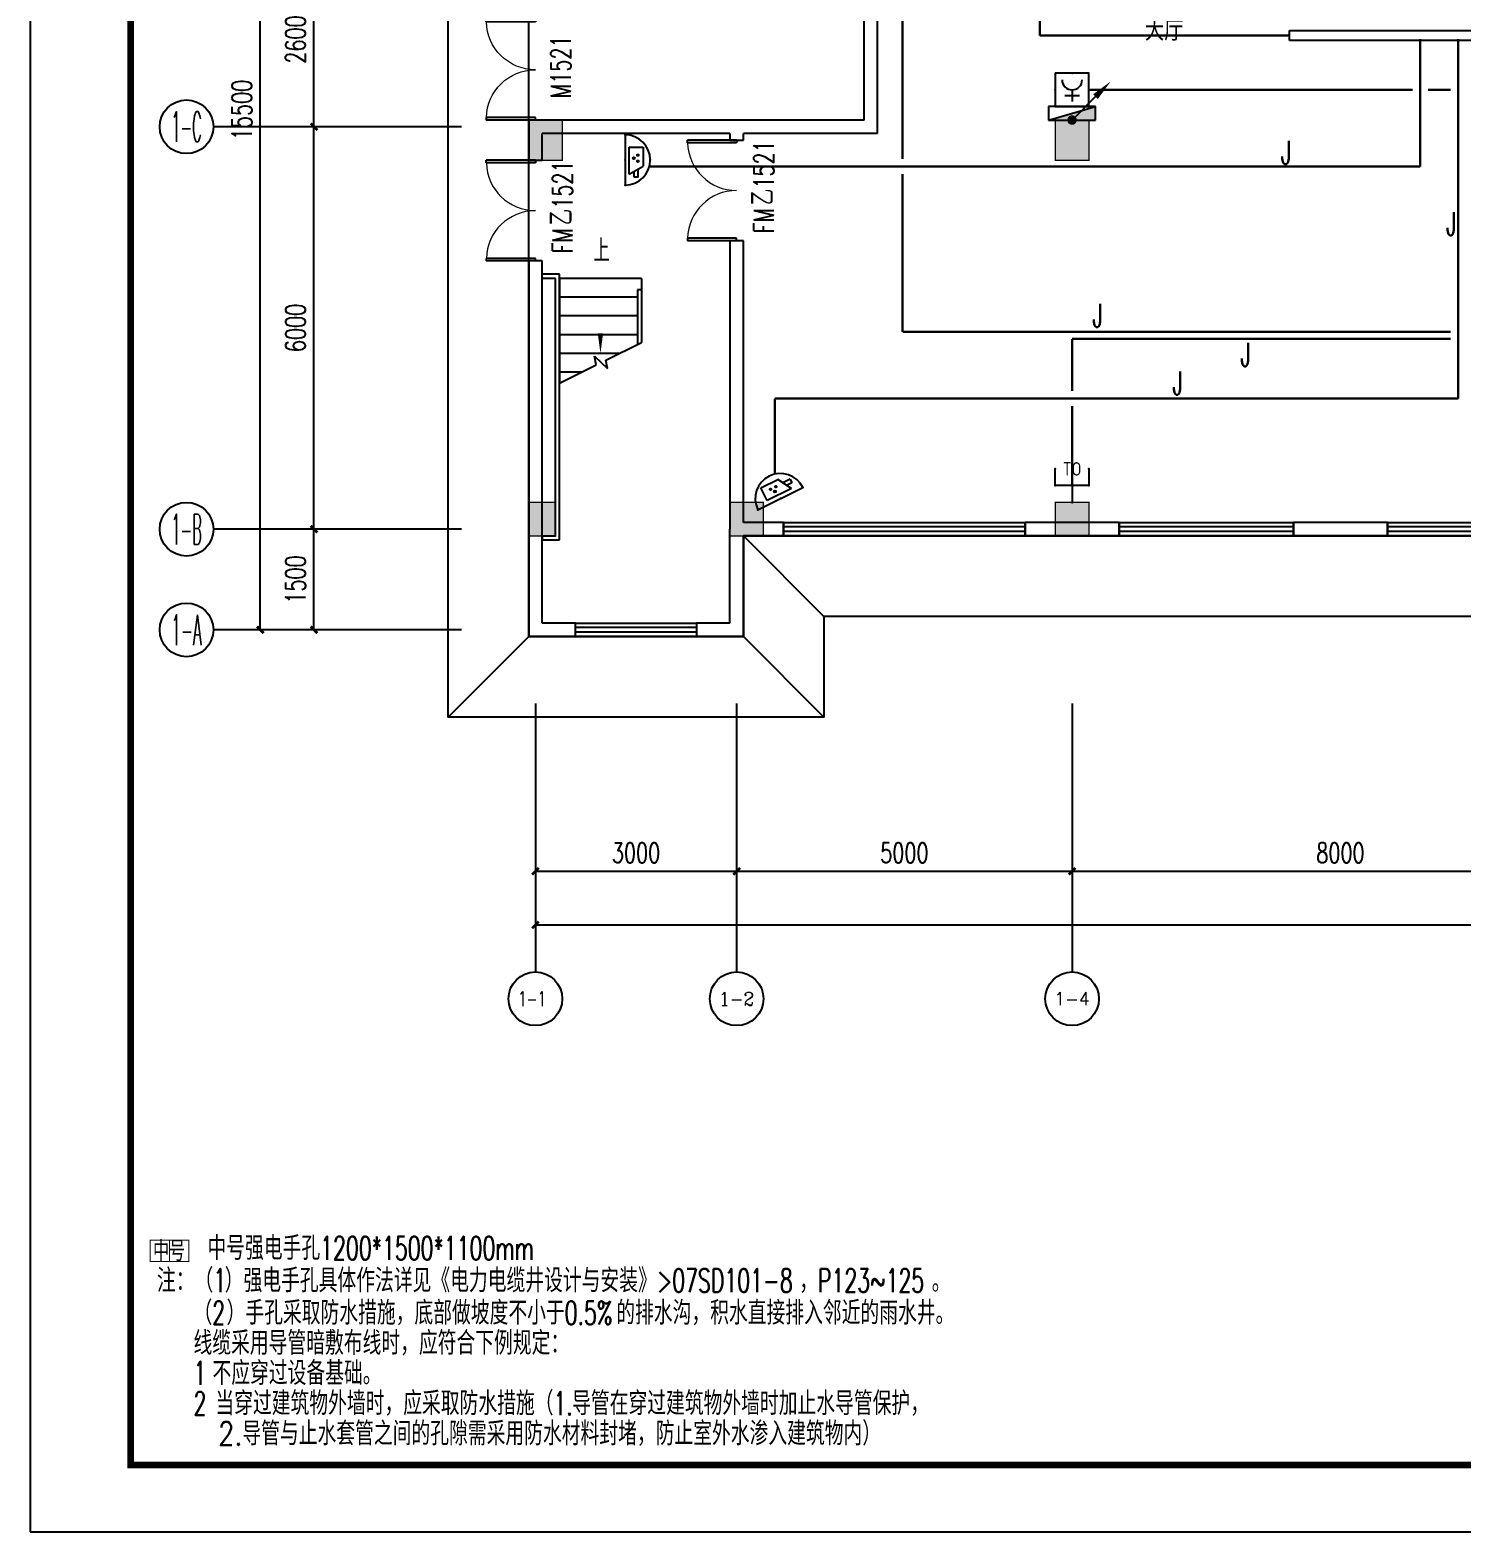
# Model space of a CAD drawing. Extents: x -6243262 to 3079315, y -2914302 to 172723.
# Drawn here: x -5847414 to -5826070, y -799772 to -777382 of the extents above; entities that cross this region are included whole.
import ezdxf
from ezdxf.enums import TextEntityAlignment as Align

# ---------------------------------------------------------------- set-up
doc = ezdxf.new("R2010")
doc.units = 0
doc.header["$LTSCALE"] = 1000
doc.linetypes.add('DOTE', pattern=[2.42, 2, -0.2, 0.02, -0.2])
for name, color, linetype in [('0-柱网', 2, 'Continuous'), ('AXIS', 3, 'Continuous'), ('AXIS_TEXT', 7, 'Continuous'), ('CABLETRAY', 4, 'Continuous'), ('DIM_SYMB', 3, 'Continuous'), ('DOOR_FIRE', 4, 'Continuous'), ('DOOR_FIRE_TEXT', 7, 'Continuous'), ('EQUIP-安防', 3, 'Continuous'), ('EQUIP-消防', 3, 'Continuous'), ('EQUIP-通讯', 3, 'Continuous'), ('EQUIP_消火栓', 7, 'Continuous'), ('HANDRAIL', 3, 'Continuous'), ('LWIRE', 4, 'Continuous'), ('PUB_TEXT', 7, 'Continuous'), ('PUB_TITLE', 4, 'Continuous'), ('STAIR', 2, 'Continuous'), ('TEL_TEXT', 7, 'Continuous'), ('WALL', 9, 'Continuous'), ('WINDOW', 4, 'Continuous'), ('WINDOW_TEXT', 7, 'Continuous'), ('WIRE-消防', 5, 'DOTE'), ('WIRE-通讯', 4, 'Continuous')]:
    doc.layers.add(name, color=color, linetype=linetype)
doc.styles.add('-宋体', font='', dxfattribs={"width": 0.8})
doc.styles.add('_TCH_AXIS', font='COMPLEX', dxfattribs={"bigfont": 'GBCBIG'})
doc.styles.add('_TCH_DIM', font='SIMPLEX', dxfattribs={"bigfont": 'GBCBIG'})
doc.styles.add('_TCH_DIM_T3', font='SIMPLEX', dxfattribs={"width": 0.705882, "bigfont": 'GBCBIG'})
doc.styles.add('_TCH_WINDOW', font='SIMPLEX', dxfattribs={"height": 3.5, "bigfont": 'GBCBIG'})
doc.styles.add('_TEL_ATTDEF', font='gbenor', dxfattribs={"bigfont": 'gbcbig'})
doc.styles.add('_TEL_DIM', font='SIMPLEX', dxfattribs={"width": 0.8, "height": 3.5, "bigfont": 'HZTXT'})
doc.styles.add('COMPLEX', font='COMPLEX')
doc.styles.get("Standard").update_dxf_attribs({"font": 'gbenor.shx', "bigfont": 'gbcbig.shx'})
doc.styles.get('-宋体').set_extended_font_data('SimSun')
doc.dimstyles.new('_TCH_ARCH&&100', dxfattribs={"dimtxt": 297.5, "dimasz": 100, "dimexe": 250, "dimexo": 300, "dimgap": 126.25, "dimtad": 1, "dimdec": 0, "dimzin": 0, "dimdsep": 46, "dimtxsty": '_TCH_DIM_T3', "dimblk": 'ARCHTICK', "dimcen": 0.09, "dimclrt": 7, "dimazin": 2, "dimtfac": 1, "dimtdec": 0, "dimtix": 1, "dimtmove": 2, "dimatfit": 3, "dimfxl": 0, "dimtolj": 1, "dimtzin": 0, "dimarcsym": 0})

# ---------------------------------------------------------------- blocks, each defined once
blk = doc.blocks.new('1#柱网')
at = {"layer": '0-柱网'}
for points in [[(494005, 85967), (494005, 85367), (494505, 85367), (494505, 85967)], [(501855, 85967), (501855, 85367), (502355, 85367), (502355, 85967)], [(494005, 80267), (494005, 79767), (494405, 79767), (494405, 80267)], [(497005, 80267), (497005, 79767), (497505, 79767), (497505, 80267)], [(501855, 80267), (501855, 79767), (502355, 79767), (502355, 80267)]]:
    blk.add_hatch(color=0, dxfattribs=at).paths.add_polyline_path(points)
at = {"layer": '0-柱网', "color": 0, "const_width": 20}
for points in [[(494005, 85967), (494005, 85367), (494505, 85367), (494505, 85967), (494005, 85967)], [(501855, 85967), (501855, 85367), (502355, 85367), (502355, 85967), (501855, 85967)], [(494005, 80267), (494005, 79767), (494405, 79767), (494405, 80267), (494005, 80267)], [(497005, 80267), (497005, 79767), (497505, 79767), (497505, 80267), (497005, 80267)], [(501855, 80267), (501855, 79767), (502355, 79767), (502355, 80267), (501855, 80267)]]:
    blk.add_lwpolyline(points, dxfattribs=at)
blk = doc.blocks.new('_AXISO')
at = {"color": 0}
blk.add_circle((0, 0), 0.5, dxfattribs=at)
at = {"layer": 'AXIS_TEXT', "color": 0, "style": 'COMPLEX', "width": 1.041667}
blk.add_attdef('A', text='', height=0.56, dxfattribs=at).set_placement((-0.25, -0.28), (0.25, -0.28), align=Align.FIT)
blk = doc.blocks.new('$WINLIB2D$00000001')
at = {"color": 0}
for points in [[(-0.5, 0.5), (-0.5, -0.5)], [(-0.5, 0.5), (0.5, 0.5)], [(0.5, -0.5), (0.5, 0.5)], [(0.5, 0.1667), (-0.5, 0.1667)], [(0.5, -0.1667), (-0.5, -0.1667)], [(-0.5, -0.5), (0.5, -0.5)]]:
    blk.add_lwpolyline(points, dxfattribs=at)
blk = doc.blocks.new('$DorLib2D$00000002')
at = {"color": 0}
for p, q in [((-0.5, 0), (-0.5, 0.4875)), ((-0.475, 0.4875), (-0.5, 0.4875)), ((-0.475, 0), (-0.475, 0.4875)), ((0.475, 0), (0.475, 0.4875)), ((0.475, 0.4875), (0.5, 0.4875)), ((0.5, 0), (0.5, 0.4875)), ((-0.5, 0), (-0.475, 0)), ((0.5, 0), (0.475, 0))]:
    blk.add_line(p, q, dxfattribs=at)
at = {"color": 0, "lineweight": 13}
for centre, start, end in [((-0.4875, 0), 0, 88.53072), ((0.4875, 0), 91.46928, 180)]:
    blk.add_arc(centre, 0.4875, start, end, dxfattribs=at)
blk = doc.blocks.new('_ArchTick')
at = {"color": 0, "linetype": 'ByBlock', "const_width": 0.4}
blk.add_lwpolyline([(-0.5, -0.5), (0.5, 0.5)], dxfattribs=at)
blk = doc.blocks.new('*D396')
at = {"layer": 'AXIS', "color": 0, "lineweight": -2, "transparency": 16777216}
for p, q in [((1295009, -1145913), (1295009, -1149163)), ((1335009, -1145913), (1335009, -1149163)), ((1295009, -1148913), (1335009, -1148913))]:
    blk.add_line(p, q, dxfattribs=at)
at = {"layer": 'Defpoints', "color": 0, "transparency": 16777216}
for p in [(1295009, -1145613), (1335009, -1145613), (1335009, -1148913)]:
    blk.add_point(p, dxfattribs=at)
at = {"layer": 'AXIS', "color": 0, "lineweight": -2, "transparency": 16777216, "xscale": 100, "yscale": 100, "zscale": 100, "rotation": 180}
blk.add_blockref('_ArchTick', (1295009, -1148913), dxfattribs=at)
at = {"layer": 'AXIS', "color": 0, "lineweight": -2, "transparency": 16777216, "xscale": 100, "yscale": 100, "zscale": 100}
blk.add_blockref('_ArchTick', (1335009, -1148913), dxfattribs=at)
at = {"layer": 'AXIS', "color": 7, "transparency": 16777216, "insert": (1315009, -1148638), "char_height": 297.5, "attachment_point": 5, "style": '_TCH_DIM_T3'}
blk.add_mtext('\\A1;40000', dxfattribs=at)
blk = doc.blocks.new('*D402')
at = {"layer": 'AXIS', "color": 0, "lineweight": -2, "transparency": 16777216}
for p, q in [((1303009, -1145913), (1303009, -1148363)), ((1311009, -1145913), (1311009, -1148363)), ((1303009, -1148113), (1311009, -1148113))]:
    blk.add_line(p, q, dxfattribs=at)
at = {"layer": 'Defpoints', "color": 0, "transparency": 16777216}
for p in [(1303009, -1145613), (1311009, -1145613), (1311009, -1148113)]:
    blk.add_point(p, dxfattribs=at)
at = {"layer": 'AXIS', "color": 0, "lineweight": -2, "transparency": 16777216, "xscale": 100, "yscale": 100, "zscale": 100, "rotation": 180}
blk.add_blockref('_ArchTick', (1303009, -1148113), dxfattribs=at)
at = {"layer": 'AXIS', "color": 0, "lineweight": -2, "transparency": 16777216, "xscale": 100, "yscale": 100, "zscale": 100}
blk.add_blockref('_ArchTick', (1311009, -1148113), dxfattribs=at)
at = {"layer": 'AXIS', "color": 7, "transparency": 16777216, "insert": (1307009, -1147838), "char_height": 297.5, "attachment_point": 5, "style": '_TCH_DIM_T3'}
blk.add_mtext('\\A1;8000', dxfattribs=at)
blk = doc.blocks.new('*D403')
at = {"layer": 'AXIS', "color": 0, "lineweight": -2, "transparency": 16777216}
for p, q in [((1298009, -1145913), (1298009, -1148363)), ((1303009, -1145913), (1303009, -1148363)), ((1298009, -1148113), (1303009, -1148113))]:
    blk.add_line(p, q, dxfattribs=at)
at = {"layer": 'Defpoints', "color": 0, "transparency": 16777216}
for p in [(1298009, -1145613), (1303009, -1145613), (1303009, -1148113)]:
    blk.add_point(p, dxfattribs=at)
at = {"layer": 'AXIS', "color": 0, "lineweight": -2, "transparency": 16777216, "xscale": 100, "yscale": 100, "zscale": 100, "rotation": 180}
blk.add_blockref('_ArchTick', (1298009, -1148113), dxfattribs=at)
at = {"layer": 'AXIS', "color": 0, "lineweight": -2, "transparency": 16777216, "xscale": 100, "yscale": 100, "zscale": 100}
blk.add_blockref('_ArchTick', (1303009, -1148113), dxfattribs=at)
at = {"layer": 'AXIS', "color": 7, "transparency": 16777216, "insert": (1300509, -1147838), "char_height": 297.5, "attachment_point": 5, "style": '_TCH_DIM_T3'}
blk.add_mtext('\\A1;5000', dxfattribs=at)
blk = doc.blocks.new('*D404')
at = {"layer": 'AXIS', "color": 0, "lineweight": -2, "transparency": 16777216}
for p, q in [((1295009, -1145913), (1295009, -1148363)), ((1298009, -1145913), (1298009, -1148363)), ((1295009, -1148113), (1298009, -1148113))]:
    blk.add_line(p, q, dxfattribs=at)
at = {"layer": 'Defpoints', "color": 0, "transparency": 16777216}
for p in [(1295009, -1145613), (1298009, -1145613), (1298009, -1148113)]:
    blk.add_point(p, dxfattribs=at)
at = {"layer": 'AXIS', "color": 0, "lineweight": -2, "transparency": 16777216, "xscale": 100, "yscale": 100, "zscale": 100, "rotation": 180}
blk.add_blockref('_ArchTick', (1295009, -1148113), dxfattribs=at)
at = {"layer": 'AXIS', "color": 0, "lineweight": -2, "transparency": 16777216, "xscale": 100, "yscale": 100, "zscale": 100}
blk.add_blockref('_ArchTick', (1298009, -1148113), dxfattribs=at)
at = {"layer": 'AXIS', "color": 7, "transparency": 16777216, "insert": (1296509, -1147838), "char_height": 297.5, "attachment_point": 5, "style": '_TCH_DIM_T3'}
blk.add_mtext('\\A1;3000', dxfattribs=at)
blk = doc.blocks.new('*D417')
at = {"layer": 'AXIS', "color": 0, "lineweight": -2, "transparency": 16777216}
for p, q in [((1293609, -1129013), (1290659, -1129013)), ((1290909, -1144513), (1290909, -1129013)), ((1293609, -1144513), (1290659, -1144513))]:
    blk.add_line(p, q, dxfattribs=at)
at = {"layer": 'Defpoints', "color": 0, "transparency": 16777216}
for p in [(1290909, -1129013), (1293909, -1129013), (1293909, -1144513)]:
    blk.add_point(p, dxfattribs=at)
at = {"layer": 'AXIS', "color": 0, "lineweight": -2, "transparency": 16777216, "xscale": 100, "yscale": 100, "zscale": 100}
for p, rotation in [((1290909, -1129013), 90), ((1290909, -1144513), 270)]:
    blk.add_blockref('_ArchTick', p, dxfattribs=dict(at, rotation=rotation))
at = {"layer": 'AXIS', "color": 7, "transparency": 16777216, "insert": (1290634, -1136763), "char_height": 297.5, "attachment_point": 5, "rotation": 90, "style": '_TCH_DIM_T3'}
blk.add_mtext('\\A1;15500', dxfattribs=at)
blk = doc.blocks.new('*D418')
at = {"layer": 'AXIS', "color": 0, "lineweight": -2, "transparency": 16777216}
for p, q in [((1293609, -1143013), (1291459, -1143013)), ((1291709, -1144513), (1291709, -1143013)), ((1293609, -1144513), (1291459, -1144513))]:
    blk.add_line(p, q, dxfattribs=at)
at = {"layer": 'Defpoints', "color": 0, "transparency": 16777216}
for p in [(1291709, -1143013), (1293909, -1143013), (1293909, -1144513)]:
    blk.add_point(p, dxfattribs=at)
at = {"layer": 'AXIS', "color": 0, "lineweight": -2, "transparency": 16777216, "xscale": 100, "yscale": 100, "zscale": 100}
for p, rotation in [((1291709, -1143013), 90), ((1291709, -1144513), 270)]:
    blk.add_blockref('_ArchTick', p, dxfattribs=dict(at, rotation=rotation))
at = {"layer": 'AXIS', "color": 7, "transparency": 16777216, "insert": (1291434, -1143763), "char_height": 297.5, "attachment_point": 5, "rotation": 90, "style": '_TCH_DIM_T3'}
blk.add_mtext('\\A1;1500', dxfattribs=at)
blk = doc.blocks.new('*D419')
at = {"layer": 'AXIS', "color": 0, "lineweight": -2, "transparency": 16777216}
for p, q in [((1293609, -1137013), (1291459, -1137013)), ((1291709, -1143013), (1291709, -1137013)), ((1293609, -1143013), (1291459, -1143013))]:
    blk.add_line(p, q, dxfattribs=at)
at = {"layer": 'Defpoints', "color": 0, "transparency": 16777216}
for p in [(1291709, -1137013), (1293909, -1137013), (1293909, -1143013)]:
    blk.add_point(p, dxfattribs=at)
at = {"layer": 'AXIS', "color": 0, "lineweight": -2, "transparency": 16777216, "xscale": 100, "yscale": 100, "zscale": 100}
for p, rotation in [((1291709, -1137013), 90), ((1291709, -1143013), 270)]:
    blk.add_blockref('_ArchTick', p, dxfattribs=dict(at, rotation=rotation))
at = {"layer": 'AXIS', "color": 7, "transparency": 16777216, "insert": (1291434, -1140013), "char_height": 297.5, "attachment_point": 5, "rotation": 90, "style": '_TCH_DIM_T3'}
blk.add_mtext('\\A1;6000', dxfattribs=at)
blk = doc.blocks.new('*D420')
at = {"layer": 'AXIS', "color": 0, "lineweight": -2, "transparency": 16777216}
for p, q in [((1293609, -1134413), (1291459, -1134413)), ((1291709, -1137013), (1291709, -1134413)), ((1293609, -1137013), (1291459, -1137013))]:
    blk.add_line(p, q, dxfattribs=at)
at = {"layer": 'Defpoints', "color": 0, "transparency": 16777216}
for p in [(1291709, -1134413), (1293909, -1134413), (1293909, -1137013)]:
    blk.add_point(p, dxfattribs=at)
at = {"layer": 'AXIS', "color": 0, "lineweight": -2, "transparency": 16777216, "xscale": 100, "yscale": 100, "zscale": 100}
for p, rotation in [((1291709, -1134413), 90), ((1291709, -1137013), 270)]:
    blk.add_blockref('_ArchTick', p, dxfattribs=dict(at, rotation=rotation))
at = {"layer": 'AXIS', "color": 7, "transparency": 16777216, "insert": (1291434, -1135713), "char_height": 297.5, "attachment_point": 5, "rotation": 90, "style": '_TCH_DIM_T3'}
blk.add_mtext('\\A1;2600', dxfattribs=at)
blk = doc.blocks.new('$equip$00001847')
for p, q in [((-0.5, 0.499), (-0.5, 0.999)), ((0.5, 0.999), (0.5, 0.499)), ((0.5, 0.499), (-0.5, 0.499)), ((0, 0.5), (0, 0))]:
    blk.add_line(p, q)
for p in [(-0.5, 0.999), (0.5, 0.999), (-0.5, 0.499), (0.5, 0.499), (0, 0)]:
    blk.add_point(p)
at = {"color": 7, "style": '_TEL_DIM'}
blk.add_attdef('$TEXT$', text='', height=0.4, dxfattribs=at).set_placement((0, 0.999), align=Align.MIDDLE_CENTER)
at = {"color": 7, "style": '_TEL_DIM', "flags": 1}
blk.add_attdef('A', text='', height=0.00002, dxfattribs=at).set_placement((0, 0), align=Align.MIDDLE_CENTER)
blk = doc.blocks.new('$equip$00002353')
for p, q in [((0.75, 0), (-0.75, 0)), ((-0.517, -0.393), (-0.517, -0.273)), ((-0.517, -0.273), (-0.341, -0.273)), ((-0.517, -0.393), (-0.273, -0.393)), ((-0.427, -0.123), (0.383, -0.123)), ((-0.427, -0.123), (-0.187, -0.543)), ((0.383, -0.123), (0.383, -0.543)), ((0.383, -0.543), (-0.187, -0.543))]:
    blk.add_line(p, q)
at = {"const_width": 0.04}
for points in [[(-0.75, 0), (-0.779, 0)], [(0.75, 0), (0.779, 0)]]:
    blk.add_lwpolyline(points, dxfattribs=at)
blk.add_lwpolyline([(0.75, 0, -1), (-0.75, 0), (0.75, 0), (0.75, 0, -1), (-0.75, 0, -1.517539)], format="xyb", dxfattribs=at)
for centre, radius in [((-0.038, -0.38), 0.024), ((0.052, -0.26), 0.03), ((0.142, -0.38), 0.024)]:
    blk.add_circle(centre, radius)
blk.add_arc((0, 0), 0.75, 180, 0)
for p in [(-0.75, 0), (0, 0), (0.75, 0), (0, -0.75)]:
    blk.add_point(p)
for points in [[(-0.059, -0.368), (-0.017, -0.368), (-0.062, -0.38), (-0.014, -0.38)], [(-0.059, -0.392), (-0.017, -0.392), (-0.062, -0.38), (-0.014, -0.38)], [(-0.05, -0.359), (-0.026, -0.359), (-0.059, -0.368), (-0.017, -0.368)], [(-0.05, -0.401), (-0.026, -0.401), (-0.059, -0.392), (-0.017, -0.392)], [(-0.038, -0.356), (-0.038, -0.356), (-0.05, -0.359), (-0.026, -0.359)], [(-0.038, -0.404), (-0.038, -0.404), (-0.05, -0.401), (-0.026, -0.401)], [(0.026, -0.245), (0.078, -0.245), (0.022, -0.26), (0.082, -0.26)], [(0.026, -0.275), (0.078, -0.275), (0.022, -0.26), (0.082, -0.26)], [(0.037, -0.234), (0.067, -0.234), (0.026, -0.245), (0.078, -0.245)], [(0.037, -0.286), (0.067, -0.286), (0.026, -0.275), (0.078, -0.275)], [(0.052, -0.23), (0.052, -0.23), (0.037, -0.234), (0.067, -0.234)], [(0.052, -0.29), (0.052, -0.29), (0.037, -0.286), (0.067, -0.286)], [(0.121, -0.368), (0.163, -0.368), (0.118, -0.38), (0.166, -0.38)], [(0.121, -0.392), (0.163, -0.392), (0.118, -0.38), (0.166, -0.38)], [(0.13, -0.359), (0.154, -0.359), (0.121, -0.368), (0.163, -0.368)], [(0.13, -0.401), (0.154, -0.401), (0.121, -0.392), (0.163, -0.392)], [(0.142, -0.356), (0.142, -0.356), (0.13, -0.359), (0.154, -0.359)], [(0.142, -0.404), (0.142, -0.404), (0.13, -0.401), (0.154, -0.401)]]:
    blk.add_solid(points)
at = {"color": 7, "style": '_TEL_DIM', "flags": 1}
blk.add_attdef('A', text='', height=0.00002, dxfattribs=at).set_placement((0, 0), align=Align.MIDDLE_CENTER)
blk = doc.blocks.new('$equip$00002656')
for p, q in [((-0.5, 1), (-0.5, 0)), ((0.5, 1), (-0.5, 1)), ((0.5, 0), (0.5, 1)), ((0, 0.5), (0, 0.15)), ((-0.5, 0), (0.5, 0)), ((-0.219, 0.331), (0.222, 0.331))]:
    blk.add_line(p, q)
at = {"const_width": 0.04}
blk.add_lwpolyline([(-0.5, 1), (0.5, 1), (0.5, 0), (-0.5, 0), (-0.5, 1), (0.5, 1)], dxfattribs=at)
blk.add_arc((0, 0.8), 0.3, 180, 0)
for p in [(0, 1), (-0.5, 0.5), (0.5, 0.5), (0, 0)]:
    blk.add_point(p)
at = {"color": 7, "flags": 1}
for tag, height, p in [('B', 0.4, (0.762, 0.292)), ('A', 0.00002, (0, 0))]:
    blk.add_attdef(tag, text='', height=height, dxfattribs=at).set_placement(p, align=Align.MIDDLE_CENTER)
blk = doc.blocks.new('$TelecSys$00000079')
for p, q in [((0.7, 0.7), (0, 0)), ((0.104, 0.104), (0.104, 0.104)), ((-0.104, -0.104), (-0.104, -0.104))]:
    blk.add_line(p, q)
at = {"const_width": 0.142}
blk.add_lwpolyline([(-0.071, 0, 1), (0.071, 0, 1)], format="xyb", close=True, dxfattribs=at)
blk.add_solid([(0.63, 0.77), (0.77, 0.63), (1.15, 1.15)])
at = {"width": 0.8, "flags": 9}
blk.add_attdef('A', (0, 0), '', height=0.00002, dxfattribs=at)
blk = doc.blocks.new('$TwtSys$00000434')
for p, q in [((-0.5, 0.5), (-0.5, -0.5)), ((-0.5, -0.5), (0.5, 0.5)), ((0.5, 0.5), (-0.5, 0.5)), ((0.5, -0.5), (0.5, 0.5)), ((-0.5, -0.5), (0.5, -0.5))]:
    blk.add_line(p, q)
blk.add_solid([(0.5, -0.5), (0.5, 0.5), (-0.5, -0.5)])
blk = doc.blocks.new('JJ')
at = {"const_width": 15}
blk.add_lwpolyline([(1312976, -795424), (1313553, -795424), (1313553, -795740), (1312976, -795740)], close=True, dxfattribs=at)
blk.add_lwpolyline([(1313264, -795424), (1313264, -795740)], dxfattribs=at)
at = {"layer": 'TEL_TEXT', "color": 3, "style": '_TEL_DIM', "width": 0.8}
blk.add_text('中号', height=300, dxfattribs=at).set_placement((1313017, -795734))
blk = doc.blocks.new('45645')
at = {"color": 8}
for points in [[(1319258.9, -1127713.4), (1336308.9, -1127713.4), (1336308.9, -1144313.4), (1320308.9, -1144313.4), (1320308.9, -1145813.4), (1314708.9, -1145813.4), (1314708.9, -1144313.4), (1299308.9, -1144313.4), (1299308.9, -1145813.4), (1293708.9, -1145813.4), (1293708.9, -1127713.4), (1310758.9, -1127713.4)], [(1299308.9, -1144313.4), (1298108.9, -1143113.4)], [(1294908.9, -1144613.4), (1293708.9, -1145813.4)], [(1298108.9, -1144613.4), (1299308.9, -1145813.4)]]:
    blk.add_lwpolyline(points, dxfattribs=at)
blk.add_lwpolyline([(1294908.9, -1128913.4), (1335108.9, -1128913.4), (1335108.9, -1143113.4), (1319108.9, -1143113.4), (1319108.9, -1144613.4), (1315908.9, -1144613.4), (1315908.9, -1143113.4), (1298108.9, -1143113.4), (1298108.9, -1144613.4), (1294908.9, -1144613.4)], close=True, dxfattribs=at)
at = {"layer": 'AXIS', "color": 8}
for p, q in [((1293908.9, -1137013.4), (1290208.9, -1137013.4)), ((1293908.9, -1143013.4), (1290208.9, -1143013.4)), ((1293908.9, -1144513.4), (1290208.9, -1144513.4)), ((1295008.9, -1145613.4), (1295008.9, -1149613.4)), ((1298008.9, -1145613.4), (1298008.9, -1149613.4)), ((1303008.9, -1145613.4), (1303008.9, -1149613.4))]:
    blk.add_line(p, q, dxfattribs=at)
at = {"layer": 'DIM_SYMB', "color": 8}
blk.add_lwpolyline([(1295978.9, -1139133.4, 0, 0, 0), (1295978.9, -1140393.4, 0, 80, 0), (1295978.9, -1140093.4, 0, 0, 0)], format="xyseb", dxfattribs=at)
at = {"layer": 'DOOR_FIRE', "color": 8}
blk.add_line((1294908.9, -1139013.4), (1294908.9, -1137513.4), dxfattribs=at)
at = {"layer": 'HANDRAIL', "color": 8}
for p, q in [((1295368.9, -1139213.4), (1295108.9, -1139213.4)), ((1295108.9, -1139273.4), (1295108.9, -1139213.4)), ((1295368.9, -1143173.4), (1295368.9, -1139213.4)), ((1295308.9, -1139273.4), (1295108.9, -1139273.4)), ((1295308.9, -1143113.4), (1295308.9, -1139273.4)), ((1295108.9, -1143113.4), (1295308.9, -1143113.4)), ((1295108.9, -1143113.4), (1295108.9, -1143173.4)), ((1295108.9, -1143173.4), (1295368.9, -1143173.4))]:
    blk.add_line(p, q, dxfattribs=at)
at = {"layer": 'STAIR', "color": 8}
for p, q in [((1295368.9, -1139273.4), (1295368.9, -1140835.3)), ((1296588.9, -1139273.4), (1295368.9, -1139273.4)), ((1296528.9, -1139443.4), (1296528.9, -1140261.2)), ((1296588.9, -1139443.4), (1296528.9, -1139443.4)), ((1296588.9, -1139273.4), (1296588.9, -1139443.4)), ((1296588.9, -1139443.4), (1296588.9, -1140231.5)), ((1296588.9, -1139443.4), (1296588.9, -1140231.5)), ((1296528.9, -1139553.4), (1295368.9, -1139553.4)), ((1296528.9, -1139833.4), (1295368.9, -1139833.4)), ((1296528.9, -1140113.4), (1295368.9, -1140113.4)), ((1296059.5, -1140493.5), (1296588.9, -1140231.5)), ((1296261.8, -1140393.4), (1295368.9, -1140393.4)), ((1295368.9, -1140835.3), (1295916.3, -1140564.4)), ((1295916.3, -1140564.4), (1295889.8, -1140432)), ((1295889.8, -1140432), (1296084.3, -1140617.7)), ((1296084.3, -1140617.7), (1296059.5, -1140493.5)), ((1295696, -1140673.4), (1295368.9, -1140673.4))]:
    blk.add_line(p, q, dxfattribs=at)
at = {"layer": 'WALL', "color": 8}
for p, q in [((1299908.9, -1136913.4), (1299908.9, -1131813.4)), ((1300108.9, -1137113.4), (1300108.9, -1131713.4)), ((1295108.9, -1136913.4), (1294908.9, -1136913.4)), ((1294908.9, -1136913.4), (1294908.9, -1137013.4)), ((1298008.9, -1136913.4), (1295108.9, -1136913.4)), ((1299908.9, -1136913.4), (1298008.9, -1136913.4)), ((1294908.9, -1137013.4), (1294908.9, -1137513.4)), ((1295108.9, -1137513.4), (1295108.9, -1137113.4)), ((1297908.9, -1137113.4), (1295108.9, -1137113.4)), ((1297908.9, -1137113.4), (1297908.9, -1137213.4)), ((1297908.9, -1137213.4), (1298108.9, -1137213.4)), ((1298108.9, -1137213.4), (1298108.9, -1137113.4)), ((1300108.9, -1137113.4), (1298108.9, -1137113.4)), ((1294908.9, -1137513.4), (1295108.9, -1137513.4)), ((1298108.9, -1138713.4), (1297908.9, -1138713.4)), ((1297908.9, -1138713.4), (1297908.9, -1143013.4)), ((1298108.9, -1142913.4), (1298108.9, -1138713.4)), ((1295108.9, -1139013.4), (1294908.9, -1139013.4)), ((1294908.9, -1139013.4), (1294908.9, -1144613.4)), ((1295108.9, -1144413.4), (1295108.9, -1139013.4)), ((1297908.9, -1144413.4), (1297908.9, -1143013.4)), ((1298708.9, -1142913.4), (1298108.9, -1142913.4)), ((1298708.9, -1143113.4), (1298708.9, -1142913.4)), ((1303708.9, -1142913.4), (1302308.9, -1142913.4)), ((1302308.9, -1142913.4), (1302308.9, -1143113.4)), ((1303708.9, -1143113.4), (1303708.9, -1142913.4)), ((1307708.9, -1142913.4), (1306308.9, -1142913.4)), ((1306308.9, -1142913.4), (1306308.9, -1143113.4)), ((1307708.9, -1143113.4), (1307708.9, -1142913.4)), ((1298108.9, -1143113.4), (1298708.9, -1143113.4)), ((1298108.9, -1144613.4), (1298108.9, -1143113.4)), ((1302308.9, -1143113.4), (1303708.9, -1143113.4)), ((1306308.9, -1143113.4), (1307708.9, -1143113.4)), ((1294908.9, -1144613.4), (1295608.9, -1144613.4)), ((1295608.9, -1144413.4), (1295108.9, -1144413.4)), ((1295608.9, -1144613.4), (1295608.9, -1144413.4)), ((1297908.9, -1144413.4), (1297408.9, -1144413.4)), ((1297408.9, -1144413.4), (1297408.9, -1144613.4)), ((1297408.9, -1144613.4), (1298108.9, -1144613.4))]:
    blk.add_line(p, q, dxfattribs=at)
at = {"layer": 'WINDOW', "color": 8}
blk.add_line((1294908.9, -1136913.4), (1294908.9, -1135413.4), dxfattribs=at)
at = {"layer": '0-柱网', "color": 8}
blk.add_blockref('1#柱网', (800903.9, -1222880.6), dxfattribs=at)
at = {"layer": 'AXIS', "color": 8}
ref = blk.add_blockref('_AXISO', (1289808.9, -1137013.4), dxfattribs=dict(at, xscale=800, yscale=800, zscale=800))
ref.add_attrib('A', '1-C', dxfattribs={"layer": 'AXIS_TEXT', "color": 8, "height": 452.55, "style": '_TCH_AXIS', "width": 0.375}).set_placement((1289582.7, -1137239.7), (1290035.2, -1137239.7), align=Align.FIT)
ref = blk.add_blockref('_AXISO', (1289808.9, -1143013.4), dxfattribs=dict(at, xscale=800, yscale=800, zscale=800))
ref.add_attrib('A', '1-B', dxfattribs={"layer": 'AXIS_TEXT', "color": 8, "height": 452.55, "style": '_TCH_AXIS', "width": 0.362069}).set_placement((1289582.7, -1143239.7), (1290035.2, -1143239.7), align=Align.FIT)
ref = blk.add_blockref('_AXISO', (1289808.9, -1144513.4), dxfattribs=dict(at, xscale=800, yscale=800, zscale=800))
ref.add_attrib('A', '1-A', dxfattribs={"layer": 'AXIS_TEXT', "color": 8, "height": 452.55, "style": '_TCH_AXIS', "width": 0.355932}).set_placement((1289582.7, -1144739.7), (1290035.2, -1144739.7), align=Align.FIT)
ref = blk.add_blockref('_AXISO', (1295008.9, -1150013.4), dxfattribs=dict(at, xscale=800, yscale=800, zscale=800))
ref.add_attrib('A', '1-1 ', dxfattribs={"layer": 'AXIS_TEXT', "height": 216.85, "style": '_TCH_AXIS', "width": 0.649351}).set_placement((1294750.8, -1150121.8), (1295267.1, -1150121.8), align=Align.FIT)
ref = blk.add_blockref('_AXISO', (1298008.9, -1150013.4), dxfattribs=dict(at, xscale=800, yscale=800, zscale=800))
ref.add_attrib('A', '1-2', dxfattribs={"layer": 'AXIS_TEXT', "height": 199.75, "style": '_TCH_AXIS'}).set_placement((1297747.4, -1150113.3), (1298270.5, -1150113.3), align=Align.FIT)
ref = blk.add_blockref('_AXISO', (1303008.9, -1150013.4), dxfattribs=dict(at, xscale=800, yscale=800, zscale=800))
ref.add_attrib('A', '1-4', dxfattribs={"layer": 'AXIS_TEXT', "height": 193.6, "style": '_TCH_AXIS'}).set_placement((1302746.2, -1150110.2), (1303271.7, -1150110.2), align=Align.FIT)
at = {"layer": 'DOOR_FIRE', "color": 8, "xscale": 1500, "yscale": 1500, "zscale": 200, "rotation": 90}
for p in [(1298008.9, -1137963.4), (1295008.9, -1138263.4)]:
    blk.add_blockref('$DorLib2D$00000002', p, dxfattribs=at)
at = {"layer": 'WINDOW', "color": 8}
ref = blk.add_blockref('$DorLib2D$00000002', (1295008.9, -1136163.4), dxfattribs=dict(at, xscale=-1500, yscale=1500, zscale=-1500, rotation=90))
ref.add_attrib('A', 'M1521', (1295537.6, -1136588.4), dxfattribs={"layer": 'WINDOW_TEXT', "color": 8, "height": 297.5, "rotation": 90, "style": '_TCH_WINDOW', "width": 0.705882})
at = {"layer": 'WINDOW', "color": 8, "rotation": 180}
for p, xscale, yscale, zscale in [((1300508.9, -1143013.4), -3600, -200, -3600), ((1305008.9, -1143013.4), -2600, -200, -2600), ((1309008.9, -1143013.4), -2600, -200, -2600), ((1296508.9, -1144513.4), -1800, 200, -1800)]:
    blk.add_blockref('$WINLIB2D$00000001', p, dxfattribs=dict(at, xscale=xscale, yscale=yscale, zscale=zscale))
at = {"layer": 'DIM_SYMB', "color": 7, "style": '_TCH_DIM'}
blk.add_text('上', height=337.6, dxfattribs=at).set_placement((1295874.7, -1139028.4))
at = {"layer": 'DOOR_FIRE_TEXT', "color": 8, "style": '_TCH_WINDOW', "width": 0.705882}
for s, p in [('1521', (1298563.8, -1137935.5)), ('1521', (1295563.8, -1138235.5)), ('FM', (1298563.8, -1138601.3)), ('FM', (1295563.8, -1138901.3))]:
    blk.add_text(s, height=297.5, rotation=90, dxfattribs=at).set_placement(p)
at = {"layer": 'DOOR_FIRE_TEXT', "color": 8, "style": '_TCH_WINDOW'}
for p in [(1298563.8, -1138181.3), (1295563.8, -1138481.3)]:
    blk.add_text('乙', height=337.6, rotation=90, dxfattribs=at).set_placement(p)
at = {"layer": 'PUB_TEXT', "color": 8, "style": '-宋体', "width": 0.8}
blk.add_text('大厅', height=264.35, dxfattribs=at).set_placement((1304093.9, -1135701.7))
at = {"layer": 'AXIS', "color": 8}
for p1, p2, distance, picture, middle in [((1293908.9, -1144513.4), (1293908.9, -1129013.4), 3000, '*D417', (1290633.9, -1136763.4)), ((1293908.9, -1137013.4), (1293908.9, -1134413.4), 2200, '*D420', (1291433.9, -1135713.4)), ((1293908.9, -1143013.4), (1293908.9, -1137013.4), 2200, '*D419', (1291433.9, -1140013.4)), ((1293908.9, -1144513.4), (1293908.9, -1143013.4), 2200, '*D418', (1291433.9, -1143763.4)), ((1295008.9, -1145613.4), (1335008.9, -1145613.4), -3300, '*D396', (1315008.9, -1148638.4)), ((1295008.9, -1145613.4), (1298008.9, -1145613.4), -2500, '*D404', (1296508.9, -1147838.4)), ((1298008.9, -1145613.4), (1303008.9, -1145613.4), -2500, '*D403', (1300508.9, -1147838.4)), ((1303008.9, -1145613.4), (1311008.9, -1145613.4), -2500, '*D402', (1307008.9, -1147838.4))]:
    dim = blk.add_aligned_dim(p1=p1, p2=p2, distance=distance, dimstyle='_TCH_ARCH&&100', dxfattribs=at)
    dim.commit()
    dim.dimension.update_dxf_attribs({"geometry": picture, "text_midpoint": middle})

msp = doc.modelspace()

# ---------------------------------------------------------------- linework, layer by layer
at = {"layer": 'CABLETRAY'}
for p, q in [((-5828642.2, -777539.9), (-5828642.2, -777389.9)), ((-5828642.2, -777389.9), (-5823575.4, -777389.9)), ((-5823575.4, -777539.9), (-5828642.2, -777539.9))]:
    msp.add_line(p, q, dxfattribs=at)
at = {"layer": 'PUB_TITLE'}
msp.add_lwpolyline([(-5847413.8, -799772.5), (-5788013.8, -799772.5), (-5788013.8, -757772.5), (-5847413.8, -757772.5)], close=True, dxfattribs=at)
at = {"layer": 'PUB_TITLE', "const_width": 100}
msp.add_lwpolyline([(-5845913.8, -798772.5), (-5789013.8, -798772.5), (-5789013.8, -758772.5), (-5845913.8, -758772.5)], close=True, dxfattribs=at)
at = {"layer": 'WIRE-消防', "linetype": 'DOTE', "const_width": 35}
for points in [[(-5831631.3, -778273.6), (-5826803.4, -778273.6)], [(-5826578.4, -778273.6), (-5826238.5, -778273.6)]]:
    msp.add_lwpolyline(points, dxfattribs=at)
at = {"layer": 'WIRE-通讯', "linetype": 'Continuous', "const_width": 35}
for points in [[(-5832363.2, -777464.9), (-5832363.2, -771147.9)], [(-5834406.8, -779305.2), (-5834406.8, -775402.7)], [(-5832363.2, -777464.9), (-5828642.2, -777464.9)], [(-5826690.9, -779417.7), (-5826690.9, -777514.9)], [(-5826126, -782876), (-5826126, -777514.9)], [(-5838182.8, -779417.7), (-5826690.9, -779417.7)], [(-5834406.8, -781882.4), (-5834406.8, -779530.2)], [(-5834406.8, -781882.4), (-5826238.5, -781882.4)], [(-5831881.3, -782763.5), (-5831881.3, -781986.8)], [(-5831881.3, -781986.8), (-5826238.5, -781986.8)], [(-5836312.3, -784001.4), (-5836312.3, -782876)], [(-5836312.3, -782876), (-5826126, -782876)], [(-5831881.3, -784173.8), (-5831881.3, -782988.5)]]:
    msp.add_lwpolyline(points, dxfattribs=at)

# ---------------------------------------------------------------- block references
msp.add_blockref('JJ', (-7158598.3, 0))
at = {"layer": 'EQUIP-安防', "xscale": 500, "yscale": 500, "zscale": 500}
for p, rotation in [((-5838544.4, -779318.2), 90), ((-5836229.3, -784367.2), 206.2078141401808)]:
    msp.add_blockref('$equip$00002353', p, dxfattribs=dict(at, rotation=rotation))
at = {"layer": 'EQUIP-消防', "xscale": 500, "yscale": 500, "zscale": 500}
msp.add_blockref('$equip$00002656', (-5831881.3, -778523.6), dxfattribs=at)
at = {"layer": 'EQUIP-通讯'}
ref = msp.add_blockref('$equip$00001847', (-5831881.3, -784423.6), dxfattribs=dict(at, xscale=500, yscale=500, zscale=500))
ref.add_attrib('$TEXT$', 'TO', dxfattribs={"layer": '0', "color": 7, "height": 200, "style": '_TEL_ATTDEF'}).set_placement((-5831881.3, -783924.1), align=Align.MIDDLE_CENTER)
at = {"layer": 'EQUIP_消火栓', "xscale": 700, "yscale": 200, "zscale": 700}
msp.add_blockref('$TwtSys$00000434', (-5831881.3, -778623.6), dxfattribs=at)
at = {"layer": 'LWIRE', "xscale": 500, "yscale": 500, "zscale": 500}
msp.add_blockref('$TelecSys$00000079', (-5831881.3, -778723.6), dxfattribs=at)
at = {"layer": 'WIRE-通讯', "linetype": 'Continuous'}
msp.add_blockref('45645', (-7134890.2, 358189.8), dxfattribs=at)

# ---------------------------------------------------------------- texts
at = {"layer": 'TEL_TEXT', "style": '_TEL_DIM'}
for s, width, p in [('J', 0.64, (-5828766.7, -779382.1)), ('J', 0.64, (-5826304.4, -780445.4)), ('J', 0.64, (-5831576.8, -781813.3)), ('J', 0.64, (-5829370.4, -782396)), ('J', 0.64, (-5830384.2, -782820.2)), ('中号强电手孔', 0.8, (-5844769.3, -795716.9)), ('1200*1500*1100mm', 0.64, (-5843089.3, -795716.9)), ('注：（', 0.8, (-5845522.4, -796199.3)), ('1', 0.64, (-5844682.4, -796199.3)), ('）强电手孔具体作法详见《电力电缆井设计与安装》', 0.8, (-5844511.8, -796199.3)), ('>07SD101-8', 0.64, (-5838071.8, -796199.3)), ('P123~125', 0.64, (-5835669.1, -796199.3)), ('，', 0.8, (-5835949.1, -796199.3)), ('。', 0.8, (-5833973.1, -796199.3)), ('（', 0.8, (-5844977.3, -796681.8)), ('2', 0.64, (-5844697.3, -796681.8)), ('）手孔采取防水措施，底部做坡度不小于', 0.8, (-5844484, -796681.8)), ('0.5%', 0.64, (-5839444, -796681.8)), ('的排水沟，积水直接排入邻近的雨水井。', 0.8, (-5838676, -796681.8)), ('线缆采用导管暗敷布线时，应符合下例规定：', 0.8, (-5844977.3, -797131.5)), ('1', 0.64, (-5844977.3, -797581.2)), ('不应穿过设备基础。', 0.8, (-5844693.8, -797581.2)), ('2', 0.64, (-5844977.3, -798031)), ('当穿过建筑物外墙时，应采取防水措施（', 0.8, (-5844651.1, -798031)), ('1.', 0.64, (-5839611.1, -798031)), ('导管在穿过建筑物外墙时加止水导管保护，', 0.8, (-5839333.8, -798031)), ('2.导管与止水套管之间的孔隙需采用防水材料封堵，防止室外水渗入建筑物内）', 0.8, (-5844608.4, -798480.7))]:
    msp.add_text(s, height=350, dxfattribs=dict(at, width=width)).set_placement(p)

doc.saveas('drawing.dxf')
